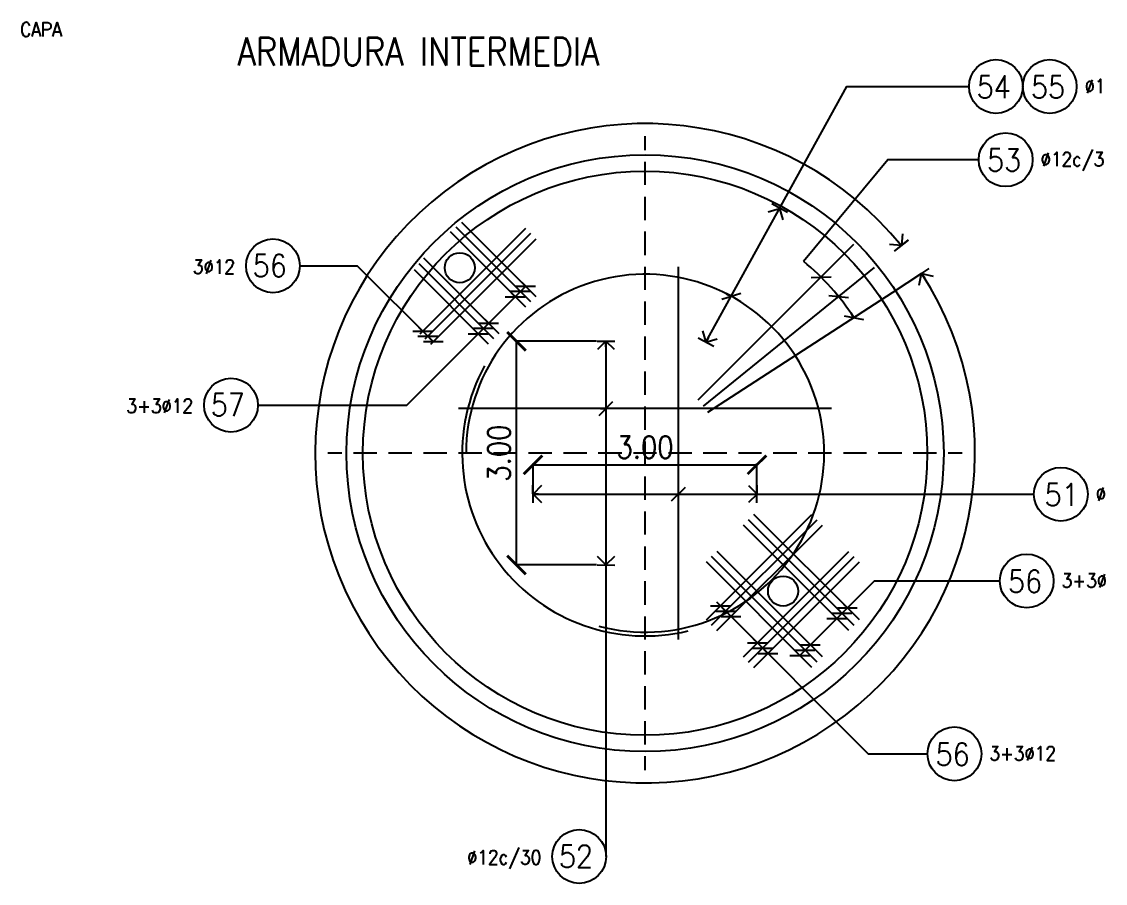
# Model space of a CAD drawing. Extents: x 157 to 1652, y -82 to 500.
# Drawn here: x 1338.1 to 1483.3, y 56.6 to 172.2 of the extents above; entities that cross this region are included whole.
import ezdxf

# ---------------------------------------------------------------- set-up
doc = ezdxf.new("R2010")
doc.units = 0
doc.header["$MEASUREMENT"] = 0
for name, color, linetype in [('Cotas', 1, 'Continuous'), ('PDF2_auxiliar', 1, 'Continuous'), ('PDF2_BARRAS-EN-VISTA-25', 5, 'Continuous'), ('PDF2_CONTORNO-ENCOFRADO-25', 2, 'Continuous'), ('PDF2_LINEAS-POS-ARMADURA', 2, 'Continuous'), ('Texto', 2, 'Continuous')]:
    doc.layers.add(name, color=color, linetype=linetype)
doc.styles.add('ROMANS', font='ROMANS.SHX', dxfattribs={"width": 0.85})
doc.dimstyles.new('1.10', dxfattribs={"dimtxt": 3, "dimasz": 2.5, "dimexe": 0.18, "dimexo": 0.0625, "dimgap": 0.85, "dimtad": 1, "dimlfac": 0.1, "dimzin": 0, "dimdsep": 46, "dimtxsty": 'ROMANS', "dimblk": 'ARCHTICK', "dimcen": 0.09, "dimclrd": 256, "dimclre": 256, "dimclrt": 2, "dimadec": 0, "dimazin": 0, "dimtfac": 1, "dimtofl": 0, "dimtmove": 0, "dimatfit": 3, "dimfxl": 15, "dimfxlon": 1, "dimtolj": 1, "dimtzin": 0, "dimarcsym": 0})

# ---------------------------------------------------------------- blocks, each defined once
blk = doc.blocks.new('_ArchTick')
at = {"color": 0, "linetype": 'ByBlock', "const_width": 0.15}
blk.add_lwpolyline([(-0.5, -0.5), (0.5, 0.5)], dxfattribs=at)
blk = doc.blocks.new('*D8')
at = {"layer": 'Cotas', "lineweight": -2, "transparency": 16777216}
for p, q in [((1406.61, 108.9), (1406.61, 112.94)), ((1406.61, 112.76), (1436.62, 112.76)), ((1436.62, 108.9), (1436.62, 112.94))]:
    blk.add_line(p, q, dxfattribs=at)
at = {"layer": 'Defpoints', "color": 0, "transparency": 16777216}
for p in [(1436.62, 112.76), (1406.61, 108.84), (1436.62, 108.84)]:
    blk.add_point(p, dxfattribs=at)
at = {"layer": 'Cotas', "lineweight": -2, "transparency": 16777216, "xscale": 2.5, "yscale": 2.5, "zscale": 2.5, "rotation": 180}
blk.add_blockref('_ArchTick', (1406.61, 112.76), dxfattribs=at)
at = {"layer": 'Cotas', "lineweight": -2, "transparency": 16777216, "xscale": 2.5, "yscale": 2.5, "zscale": 2.5}
blk.add_blockref('_ArchTick', (1436.62, 112.76), dxfattribs=at)
at = {"layer": 'Cotas', "color": 2, "transparency": 16777216, "insert": (1421.62, 115.11), "char_height": 3, "attachment_point": 5, "style": 'ROMANS'}
blk.add_mtext('\\A1;3.00', dxfattribs=at)
blk = doc.blocks.new('*D9')
at = {"layer": 'Cotas', "lineweight": -2, "transparency": 16777216}
for p, q in [((1415.14, 129.31), (1404.22, 129.31)), ((1404.4, 99.32), (1404.4, 129.31)), ((1415.14, 99.32), (1404.22, 99.32))]:
    blk.add_line(p, q, dxfattribs=at)
at = {"layer": 'Defpoints', "color": 0, "transparency": 16777216}
for p in [(1404.4, 129.31), (1415.2, 129.31), (1415.2, 99.32)]:
    blk.add_point(p, dxfattribs=at)
at = {"layer": 'Cotas', "lineweight": -2, "transparency": 16777216, "xscale": 2.5, "yscale": 2.5, "zscale": 2.5}
for p, rotation in [((1404.4, 129.31), 90), ((1404.4, 99.32), 270)]:
    blk.add_blockref('_ArchTick', p, dxfattribs=dict(at, rotation=rotation))
at = {"layer": 'Cotas', "color": 2, "transparency": 16777216, "insert": (1402.05, 114.32), "char_height": 3, "attachment_point": 5, "rotation": 90, "style": 'ROMANS'}
blk.add_mtext('\\A1;3.00', dxfattribs=at)

msp = doc.modelspace()

# ---------------------------------------------------------------- linework, layer by layer
at = {"layer": 'PDF2_auxiliar', "lineweight": 25}
for points in [[(1421.616, 156.816), (1421.616, 154.942)], [(1421.616, 153.385), (1421.616, 150.273)], [(1421.616, 148.684), (1421.616, 145.571)], [(1421.616, 144.015), (1421.616, 140.87)], [(1421.616, 139.314), (1421.616, 136.201)], [(1421.616, 134.645), (1421.616, 131.5)], [(1421.616, 129.944), (1421.616, 126.831)], [(1421.616, 125.242), (1421.616, 122.13)], [(1421.616, 120.573), (1421.616, 117.429)], [(1421.616, 115.872), (1421.616, 112.759)], [(1380.99, 114.316), (1379.116, 114.316)], [(1385.691, 114.316), (1382.546, 114.316)], [(1390.36, 114.316), (1387.247, 114.316)], [(1395.061, 114.316), (1391.917, 114.316)], [(1399.731, 114.316), (1396.618, 114.316)], [(1404.432, 114.316), (1401.319, 114.316)], [(1409.133, 114.316), (1405.988, 114.316)], [(1413.802, 114.316), (1410.689, 114.316)], [(1418.503, 114.316), (1415.359, 114.316)], [(1423.173, 114.316), (1420.06, 114.316)], [(1427.874, 114.316), (1424.761, 114.316)], [(1432.575, 114.316), (1429.43, 114.316)], [(1437.244, 114.316), (1434.131, 114.316)], [(1441.945, 114.316), (1438.8, 114.316)], [(1446.614, 114.316), (1443.501, 114.316)], [(1451.315, 114.316), (1448.203, 114.316)], [(1456.016, 114.316), (1452.872, 114.316)], [(1460.686, 114.316), (1457.573, 114.316)], [(1464.116, 114.316), (1462.242, 114.316)], [(1421.616, 111.203), (1421.616, 108.058)], [(1421.616, 106.502), (1421.616, 103.389)], [(1421.616, 101.801), (1421.616, 98.688)], [(1421.616, 97.131), (1421.616, 93.987)], [(1421.616, 92.43), (1421.616, 89.317)], [(1421.616, 87.761), (1421.616, 84.616)], [(1421.616, 83.06), (1421.616, 79.947)], [(1421.616, 78.359), (1421.616, 75.246)], [(1421.616, 73.689), (1421.616, 71.815)]]:
    msp.add_lwpolyline(points, dxfattribs=at)
at = {"layer": 'PDF2_BARRAS-EN-VISTA-25', "color": 4, "lineweight": 25}
for points in [[(1339.474, 170.189), (1340.046, 172.063), (1340.618, 170.189)], [(1340.967, 170.189), (1340.967, 172.063), (1341.603, 172.063), (1341.825, 171.967), (1341.888, 171.872), (1341.984, 171.713), (1341.984, 171.427), (1341.888, 171.269), (1341.825, 171.173), (1341.603, 171.078), (1340.967, 171.078)], [(1342.27, 170.189), (1342.841, 172.063), (1343.413, 170.189)], [(1339.697, 170.824), (1340.396, 170.824)], [(1342.46, 170.824), (1343.191, 170.824)], [(1481.523, 164.376), (1480.888, 162.597)], [(1482.317, 164.122), (1482.444, 164.185), (1482.666, 164.471), (1482.666, 162.597)], [(1475.647, 154.561), (1475.011, 152.782)], [(1476.441, 154.307), (1476.568, 154.402), (1476.79, 154.656), (1476.79, 152.782)], [(1477.711, 154.211), (1477.711, 154.307), (1477.807, 154.465), (1477.87, 154.561), (1477.997, 154.656), (1478.283, 154.656), (1478.442, 154.561), (1478.505, 154.465), (1478.569, 154.307), (1478.569, 154.116), (1478.505, 153.925), (1478.378, 153.671), (1477.648, 152.782), (1478.664, 152.782)], [(1479.935, 153.767), (1479.808, 153.925), (1479.649, 154.021), (1479.427, 154.021), (1479.3, 153.925), (1479.141, 153.767), (1479.077, 153.481), (1479.077, 153.322), (1479.141, 153.036), (1479.3, 152.877), (1479.427, 152.782), (1479.649, 152.782), (1479.808, 152.877), (1479.935, 153.036)], [(1481.587, 155.005), (1480.284, 152.147)], [(1482.095, 154.656), (1482.857, 154.656), (1482.444, 153.925), (1482.666, 153.925), (1482.794, 153.862), (1482.857, 153.767), (1482.952, 153.481), (1482.952, 153.322), (1482.857, 153.036), (1482.73, 152.877), (1482.508, 152.782), (1482.285, 152.782), (1482.095, 152.877), (1481.999, 152.972), (1481.936, 153.131)], [(1361.392, 140.235), (1362.186, 140.235), (1361.741, 139.536), (1361.963, 139.536), (1362.122, 139.441), (1362.186, 139.346), (1362.249, 139.092), (1362.249, 138.901), (1362.186, 138.647), (1362.027, 138.456), (1361.836, 138.361), (1361.614, 138.361), (1361.392, 138.456), (1361.328, 138.552), (1361.264, 138.742)], [(1363.456, 140.172), (1362.821, 138.361)], [(1364.25, 139.886), (1364.409, 139.981), (1364.6, 140.235), (1364.6, 138.361)], [(1365.553, 139.79), (1365.553, 139.886), (1365.616, 140.076), (1365.68, 140.172), (1365.838, 140.235), (1366.124, 140.235), (1366.251, 140.172), (1366.315, 140.076), (1366.41, 139.886), (1366.41, 139.695), (1366.315, 139.536), (1366.188, 139.25), (1365.457, 138.361), (1366.474, 138.361)], [(1352.498, 121.59), (1353.26, 121.59), (1352.847, 120.859), (1353.069, 120.859), (1353.196, 120.764), (1353.26, 120.7), (1353.355, 120.414), (1353.355, 120.256), (1353.26, 119.97), (1353.133, 119.779), (1352.911, 119.716), (1352.688, 119.716), (1352.498, 119.779), (1352.402, 119.874), (1352.339, 120.065)], [(1354.499, 121.304), (1354.499, 119.716)], [(1355.769, 121.59), (1356.563, 121.59), (1356.119, 120.859), (1356.341, 120.859), (1356.5, 120.764), (1356.563, 120.7), (1356.627, 120.414), (1356.627, 120.256), (1356.563, 119.97), (1356.405, 119.779), (1356.214, 119.716), (1355.992, 119.716), (1355.769, 119.779), (1355.706, 119.874), (1355.642, 120.065)], [(1357.834, 121.494), (1357.199, 119.716)], [(1358.628, 121.208), (1358.787, 121.304), (1358.977, 121.59), (1358.977, 119.716)], [(1359.93, 121.145), (1359.93, 121.208), (1359.994, 121.399), (1360.057, 121.494), (1360.216, 121.59), (1360.502, 121.59), (1360.629, 121.494), (1360.693, 121.399), (1360.788, 121.208), (1360.788, 121.05), (1360.693, 120.859), (1360.566, 120.605), (1359.835, 119.716), (1360.852, 119.716)], [(1353.832, 120.51), (1355.134, 120.51)], [(1483.016, 109.71), (1482.381, 107.931)], [(1477.807, 98.18), (1478.601, 98.18), (1478.156, 97.481), (1478.378, 97.481), (1478.537, 97.385), (1478.601, 97.29), (1478.664, 97.004), (1478.664, 96.845), (1478.601, 96.56), (1478.442, 96.401), (1478.251, 96.305), (1478.029, 96.305), (1477.807, 96.401), (1477.743, 96.496), (1477.68, 96.655)], [(1479.808, 97.925), (1479.808, 96.305)], [(1481.11, 98.18), (1481.872, 98.18), (1481.459, 97.481), (1481.682, 97.481), (1481.809, 97.385), (1481.872, 97.29), (1481.968, 97.004), (1481.968, 96.845), (1481.872, 96.56), (1481.745, 96.401), (1481.523, 96.305), (1481.301, 96.305), (1481.11, 96.401), (1481.015, 96.496), (1480.951, 96.655)], [(1483.175, 98.084), (1482.539, 96.305)], [(1479.172, 97.1), (1480.443, 97.1)], [(1468.119, 74.992), (1468.913, 74.992), (1468.468, 74.293), (1468.69, 74.293), (1468.817, 74.198), (1468.913, 74.102), (1468.976, 73.848), (1468.976, 73.658), (1468.913, 73.404), (1468.754, 73.213), (1468.532, 73.118), (1468.341, 73.118), (1468.119, 73.213), (1468.055, 73.308), (1467.96, 73.467)], [(1470.12, 74.738), (1470.12, 73.118)], [(1471.39, 74.992), (1472.184, 74.992), (1471.771, 74.293), (1471.962, 74.293), (1472.121, 74.198), (1472.184, 74.102), (1472.248, 73.848), (1472.248, 73.658), (1472.184, 73.404), (1472.057, 73.213), (1471.835, 73.118), (1471.613, 73.118), (1471.39, 73.213), (1471.327, 73.308), (1471.263, 73.467)], [(1473.487, 74.897), (1472.82, 73.118)], [(1474.249, 74.642), (1474.408, 74.738), (1474.63, 74.992), (1474.63, 73.118)], [(1475.551, 74.547), (1475.551, 74.642), (1475.615, 74.833), (1475.678, 74.897), (1475.837, 74.992), (1476.123, 74.992), (1476.25, 74.897), (1476.345, 74.833), (1476.409, 74.642), (1476.409, 74.452), (1476.345, 74.293), (1476.187, 74.007), (1475.488, 73.118), (1476.473, 73.118)], [(1469.484, 73.912), (1470.755, 73.912)], [(1399.572, 60.698), (1399.731, 60.793), (1399.921, 61.047), (1399.921, 59.173)], [(1400.874, 60.603), (1400.874, 60.698), (1400.938, 60.889), (1401.001, 60.984), (1401.16, 61.047), (1401.446, 61.047), (1401.573, 60.984), (1401.637, 60.889), (1401.732, 60.698), (1401.732, 60.539), (1401.637, 60.349), (1401.509, 60.095), (1400.779, 59.173), (1401.795, 59.173)], [(1404.718, 61.429), (1403.447, 58.57)], [(1405.226, 61.047), (1406.02, 61.047), (1405.575, 60.349), (1405.798, 60.349), (1405.925, 60.253), (1406.02, 60.158), (1406.083, 59.904), (1406.083, 59.713), (1406.02, 59.459), (1405.861, 59.269), (1405.639, 59.173), (1405.448, 59.173), (1405.226, 59.269), (1405.162, 59.364), (1405.067, 59.555)], [(1398.778, 60.984), (1398.142, 59.173)], [(1403.066, 60.158), (1402.939, 60.349), (1402.78, 60.444), (1402.589, 60.444), (1402.431, 60.349), (1402.304, 60.158), (1402.208, 59.904), (1402.208, 59.713), (1402.304, 59.459), (1402.431, 59.269), (1402.589, 59.173), (1402.78, 59.173), (1402.939, 59.269), (1403.066, 59.459)]]:
    msp.add_lwpolyline(points, dxfattribs=at)
at = {"layer": 'PDF2_BARRAS-EN-VISTA-25', "lineweight": 25}
for points in [[(1467.801, 164.884), (1466.657, 164.884), (1466.53, 163.613), (1466.657, 163.74), (1466.975, 163.899), (1467.324, 163.899), (1467.674, 163.74), (1467.896, 163.455), (1468.023, 163.042), (1468.023, 162.756), (1467.896, 162.311), (1467.674, 162.025), (1467.324, 161.898), (1466.975, 161.898), (1466.657, 162.025), (1466.53, 162.184), (1466.403, 162.47)], [(1469.834, 161.898), (1469.834, 164.884), (1468.69, 162.883), (1470.406, 162.883)], [(1475.043, 164.884), (1473.9, 164.884), (1473.804, 163.613), (1473.9, 163.74), (1474.249, 163.899), (1474.598, 163.899), (1474.948, 163.74), (1475.17, 163.455), (1475.265, 163.042), (1475.265, 162.756), (1475.17, 162.311), (1474.948, 162.025), (1474.598, 161.898), (1474.249, 161.898), (1473.9, 162.025), (1473.804, 162.184), (1473.677, 162.47)], [(1477.33, 164.884), (1476.187, 164.884), (1476.091, 163.613), (1476.187, 163.74), (1476.536, 163.899), (1476.885, 163.899), (1477.203, 163.74), (1477.457, 163.455), (1477.552, 163.042), (1477.552, 162.756), (1477.457, 162.311), (1477.203, 162.025), (1476.885, 161.898), (1476.536, 161.898), (1476.187, 162.025), (1476.091, 162.184), (1475.964, 162.47)], [(1469.167, 155.101), (1468.023, 155.101), (1467.896, 153.798), (1468.023, 153.957), (1468.373, 154.084), (1468.722, 154.084), (1469.04, 153.957), (1469.294, 153.671), (1469.389, 153.227), (1469.389, 152.941), (1469.294, 152.528), (1469.04, 152.242), (1468.722, 152.083), (1468.373, 152.083), (1468.023, 152.242), (1467.896, 152.369), (1467.801, 152.655)], [(1470.31, 155.101), (1471.581, 155.101), (1470.882, 153.957), (1471.231, 153.957), (1471.454, 153.798), (1471.581, 153.671), (1471.676, 153.227), (1471.676, 152.941), (1471.581, 152.528), (1471.327, 152.242), (1471.009, 152.083), (1470.66, 152.083), (1470.31, 152.242), (1470.183, 152.369), (1470.088, 152.655)], [(1407.036, 135.28), (1397.063, 145.254)], [(1391.472, 130.325), (1405.639, 144.491)], [(1392.171, 129.626), (1406.338, 143.793)], [(1405.639, 133.882), (1395.538, 143.983)], [(1406.338, 134.581), (1396.3, 144.619)], [(1392.901, 128.927), (1407.036, 143.062)], [(1370.762, 140.934), (1369.618, 140.934), (1369.491, 139.663), (1369.618, 139.79), (1369.968, 139.949), (1370.317, 139.949), (1370.635, 139.79), (1370.889, 139.505), (1370.984, 139.092), (1370.984, 138.806), (1370.889, 138.361), (1370.635, 138.075), (1370.317, 137.948), (1369.968, 137.948), (1369.618, 138.075), (1369.491, 138.234), (1369.396, 138.52)], [(1373.176, 140.521), (1373.049, 140.807), (1372.7, 140.934), (1372.477, 140.934), (1372.128, 140.807), (1371.905, 140.362), (1371.778, 139.663), (1371.778, 138.933), (1371.905, 138.361), (1372.128, 138.075), (1372.477, 137.948), (1372.604, 137.948), (1372.922, 138.075), (1373.176, 138.361), (1373.271, 138.806), (1373.271, 138.933), (1373.176, 139.377), (1372.922, 139.663), (1372.604, 139.79), (1372.477, 139.79), (1372.128, 139.663), (1371.905, 139.377), (1371.778, 138.933)], [(1449.568, 142.268), (1428.699, 121.399)], [(1401.382, 129.626), (1391.345, 139.695)], [(1402.081, 130.325), (1391.98, 140.457)], [(1400.652, 128.927), (1390.71, 138.901)], [(1426.127, 89.317), (1426.127, 139.314)], [(1452.332, 139.187), (1429.398, 120.605)], [(1404.305, 136.709), (1406.941, 136.709)], [(1443.883, 137.885), (1446.551, 137.948)], [(1402.875, 135.28), (1405.543, 135.28)], [(1403.606, 136.01), (1406.242, 136.01)], [(1454.746, 135.82), (1430.002, 119.779)], [(1431.908, 134.962), (1434.449, 135.756)], [(1446.233, 135.439), (1448.87, 135.185)], [(1448.298, 132.739), (1450.902, 132.231)], [(1398.651, 131.055), (1401.287, 131.055)], [(1399.35, 131.754), (1401.986, 131.754)], [(1390.487, 130.674), (1393.156, 130.674)], [(1391.186, 129.975), (1393.854, 129.975)], [(1391.917, 129.276), (1394.553, 129.276)], [(1397.92, 130.325), (1400.588, 130.325)], [(1365.14, 122.288), (1363.996, 122.288), (1363.869, 120.986), (1363.996, 121.145), (1364.346, 121.272), (1364.695, 121.272), (1365.013, 121.145), (1365.267, 120.859), (1365.362, 120.414), (1365.362, 120.128), (1365.267, 119.716), (1365.013, 119.43), (1364.695, 119.271), (1364.346, 119.271), (1363.996, 119.43), (1363.869, 119.557), (1363.774, 119.843)], [(1366.506, 119.271), (1367.649, 122.288), (1366.061, 122.288)], [(1415.454, 119.366), (1417.328, 121.24)], [(1446.614, 120.319), (1396.618, 120.319)], [(1425.174, 107.899), (1427.048, 109.773)], [(1476.885, 110.25), (1475.742, 110.25), (1475.615, 108.948), (1475.742, 109.106), (1476.091, 109.233), (1476.441, 109.233), (1476.758, 109.106), (1477.012, 108.82), (1477.108, 108.376), (1477.108, 108.09), (1477.012, 107.677), (1476.758, 107.391), (1476.441, 107.232), (1476.091, 107.232), (1475.742, 107.391), (1475.615, 107.518), (1475.52, 107.804)], [(1478.156, 109.678), (1478.378, 109.805), (1478.728, 110.25), (1478.728, 107.232)], [(1429.843, 91.954), (1443.978, 106.089)], [(1450.362, 91.954), (1436.196, 106.089)], [(1430.542, 91.255), (1444.709, 105.39)], [(1431.241, 90.524), (1445.407, 104.659)], [(1448.933, 90.524), (1434.798, 104.659)], [(1449.632, 91.223), (1435.497, 105.39)], [(1444.677, 86.268), (1430.542, 100.435)], [(1445.407, 86.999), (1431.272, 101.134)], [(1434.798, 86.999), (1448.933, 101.134)], [(1435.497, 86.3), (1449.632, 100.435)], [(1443.978, 85.569), (1429.843, 99.736)], [(1436.196, 85.569), (1450.362, 99.736)], [(1471.962, 98.624), (1470.819, 98.624), (1470.723, 97.322), (1470.819, 97.481), (1471.168, 97.608), (1471.517, 97.608), (1471.867, 97.481), (1472.089, 97.195), (1472.216, 96.75), (1472.216, 96.464), (1472.089, 96.051), (1471.867, 95.765), (1471.517, 95.607), (1471.168, 95.607), (1470.819, 95.765), (1470.723, 95.893), (1470.596, 96.178)], [(1474.376, 98.18), (1474.249, 98.465), (1473.931, 98.624), (1473.677, 98.624), (1473.36, 98.465), (1473.106, 98.052), (1473.01, 97.322), (1473.01, 96.623), (1473.106, 96.051), (1473.36, 95.765), (1473.677, 95.607), (1473.804, 95.607), (1474.154, 95.765), (1474.376, 96.051), (1474.503, 96.464), (1474.503, 96.623), (1474.376, 97.036), (1474.154, 97.322), (1473.804, 97.481), (1473.677, 97.481), (1473.36, 97.322), (1473.106, 97.036), (1473.01, 96.623)], [(1430.383, 93.828), (1433.051, 93.828)], [(1431.114, 93.129), (1433.75, 93.129)], [(1447.408, 93.574), (1450.045, 93.574)], [(1431.812, 92.398), (1434.449, 92.398)], [(1445.979, 92.144), (1448.647, 92.144)], [(1446.71, 92.843), (1449.346, 92.843)], [(1435.338, 88.873), (1438.006, 88.873)], [(1442.453, 88.619), (1445.09, 88.619)], [(1436.037, 88.174), (1438.705, 88.174)], [(1436.768, 87.443), (1439.404, 87.443)], [(1441.024, 87.189), (1443.692, 87.189)], [(1441.754, 87.888), (1444.391, 87.888)], [(1462.274, 75.437), (1461.13, 75.437), (1461.003, 74.134), (1461.13, 74.293), (1461.48, 74.42), (1461.829, 74.42), (1462.147, 74.293), (1462.401, 74.007), (1462.496, 73.562), (1462.496, 73.277), (1462.401, 72.864), (1462.147, 72.578), (1461.829, 72.419), (1461.48, 72.419), (1461.13, 72.578), (1461.003, 72.705), (1460.908, 72.991)], [(1464.688, 74.992), (1464.561, 75.278), (1464.212, 75.437), (1463.989, 75.437), (1463.64, 75.278), (1463.418, 74.865), (1463.29, 74.134), (1463.29, 73.435), (1463.418, 72.864), (1463.64, 72.578), (1463.989, 72.419), (1464.116, 72.419), (1464.434, 72.578), (1464.688, 72.864), (1464.783, 73.277), (1464.783, 73.435), (1464.688, 73.848), (1464.434, 74.134), (1464.116, 74.293), (1463.989, 74.293), (1463.64, 74.134), (1463.418, 73.848), (1463.29, 73.435)], [(1411.801, 61.746), (1410.657, 61.746), (1410.53, 60.476), (1410.657, 60.603), (1411.007, 60.762), (1411.356, 60.762), (1411.674, 60.603), (1411.928, 60.317), (1412.023, 59.904), (1412.023, 59.618), (1411.928, 59.173), (1411.674, 58.887), (1411.356, 58.76), (1411.007, 58.76), (1410.657, 58.887), (1410.53, 59.046), (1410.435, 59.332)], [(1412.817, 61.047), (1412.817, 61.174), (1412.945, 61.46), (1413.072, 61.619), (1413.294, 61.746), (1413.739, 61.746), (1413.961, 61.619), (1414.088, 61.46), (1414.183, 61.174), (1414.183, 60.889), (1414.088, 60.603), (1413.866, 60.19), (1412.722, 58.76), (1414.31, 58.76)]]:
    msp.add_lwpolyline(points, dxfattribs=at)
at = {"layer": 'PDF2_BARRAS-EN-VISTA-25', "color": 4, "lineweight": 25}
for points in [[(1481.11, 164.122), (1480.951, 164.026), (1480.824, 163.836), (1480.761, 163.582), (1480.761, 163.391), (1480.824, 163.137), (1480.951, 162.946), (1481.11, 162.851), (1481.332, 162.851), (1481.459, 162.946), (1481.618, 163.137), (1481.682, 163.391), (1481.682, 163.582), (1481.618, 163.836), (1481.459, 164.026), (1481.332, 164.122)], [(1475.234, 154.307), (1475.075, 154.211), (1474.948, 154.021), (1474.853, 153.767), (1474.853, 153.576), (1474.948, 153.322), (1475.075, 153.131), (1475.234, 153.036), (1475.424, 153.036), (1475.583, 153.131), (1475.71, 153.322), (1475.805, 153.576), (1475.805, 153.767), (1475.71, 154.021), (1475.583, 154.211), (1475.424, 154.307)], [(1363.043, 139.886), (1362.884, 139.79), (1362.757, 139.632), (1362.694, 139.346), (1362.694, 139.187), (1362.757, 138.901), (1362.884, 138.742), (1363.043, 138.647), (1363.266, 138.647), (1363.393, 138.742), (1363.551, 138.901), (1363.615, 139.187), (1363.615, 139.346), (1363.551, 139.632), (1363.393, 139.79), (1363.266, 139.886)], [(1357.421, 121.208), (1357.262, 121.145), (1357.135, 120.954), (1357.072, 120.7), (1357.072, 120.51), (1357.135, 120.256), (1357.262, 120.065), (1357.421, 119.97), (1357.643, 119.97), (1357.77, 120.065), (1357.929, 120.256), (1357.993, 120.51), (1357.993, 120.7), (1357.929, 120.954), (1357.77, 121.145), (1357.643, 121.208)], [(1482.603, 109.456), (1482.444, 109.36), (1482.317, 109.202), (1482.254, 108.916), (1482.254, 108.725), (1482.317, 108.471), (1482.444, 108.28), (1482.603, 108.217), (1482.825, 108.217), (1482.952, 108.28), (1483.111, 108.471), (1483.175, 108.725), (1483.175, 108.916), (1483.111, 109.202), (1482.952, 109.36), (1482.825, 109.456)], [(1482.73, 97.83), (1482.603, 97.735), (1482.444, 97.544), (1482.381, 97.29), (1482.381, 97.1), (1482.444, 96.845), (1482.603, 96.655), (1482.73, 96.56), (1482.952, 96.56), (1483.111, 96.655), (1483.238, 96.845), (1483.302, 97.1), (1483.302, 97.29), (1483.238, 97.544), (1483.111, 97.735), (1482.952, 97.83)], [(1473.042, 74.642), (1472.915, 74.547), (1472.756, 74.388), (1472.693, 74.102), (1472.693, 73.912), (1472.756, 73.658), (1472.915, 73.467), (1473.042, 73.404), (1473.264, 73.404), (1473.391, 73.467), (1473.55, 73.658), (1473.614, 73.912), (1473.614, 74.102), (1473.55, 74.388), (1473.391, 74.547), (1473.264, 74.642)], [(1406.941, 61.047), (1406.719, 60.984), (1406.592, 60.698), (1406.496, 60.253), (1406.496, 59.999), (1406.592, 59.555), (1406.719, 59.269), (1406.941, 59.173), (1407.068, 59.173), (1407.291, 59.269), (1407.449, 59.555), (1407.513, 59.999), (1407.513, 60.253), (1407.449, 60.698), (1407.291, 60.984), (1407.068, 61.047)], [(1398.365, 60.698), (1398.206, 60.603), (1398.079, 60.444), (1398.015, 60.158), (1398.015, 59.999), (1398.079, 59.713), (1398.206, 59.555), (1398.365, 59.459), (1398.587, 59.459), (1398.714, 59.555), (1398.873, 59.713), (1398.937, 59.999), (1398.937, 60.158), (1398.873, 60.444), (1398.714, 60.603), (1398.587, 60.698)]]:
    msp.add_lwpolyline(points, close=True, dxfattribs=at)
at = {"layer": 'PDF2_BARRAS-EN-VISTA-25', "color": 2, "lineweight": 25}
for points in [[(1444.677, 138.425), (1445.217, 137.916)], [(1404.4, 136.519), (1404.908, 136.01)], [(1405.099, 137.217), (1405.639, 136.709)], [(1403.669, 135.82), (1404.209, 135.28)], [(1432.511, 135.693), (1433.178, 135.343)], [(1447.091, 135.883), (1447.567, 135.312)], [(1400.144, 132.294), (1400.684, 131.754)], [(1449.187, 133.12), (1449.6, 132.485)], [(1391.281, 131.214), (1391.821, 130.674)], [(1398.714, 130.865), (1399.254, 130.325)], [(1399.445, 131.564), (1399.953, 131.055)], [(1391.98, 130.515), (1392.52, 129.975)], [(1392.711, 129.785), (1393.219, 129.276)], [(1415.644, 120.319), (1416.375, 120.319)], [(1425.364, 108.82), (1426.127, 108.82)], [(1431.177, 94.368), (1431.717, 93.828)], [(1431.908, 93.637), (1432.416, 93.129)], [(1432.606, 92.938), (1433.115, 92.398)], [(1447.504, 93.383), (1448.012, 92.843)], [(1448.203, 94.082), (1448.743, 93.574)], [(1446.773, 92.684), (1447.313, 92.144)], [(1436.132, 89.413), (1436.672, 88.873)], [(1436.863, 88.682), (1437.371, 88.174)], [(1443.247, 89.127), (1443.787, 88.619)], [(1437.562, 87.983), (1438.07, 87.443)], [(1441.818, 87.729), (1442.358, 87.189)], [(1442.549, 88.428), (1443.057, 87.888)]]:
    msp.add_lwpolyline(points, dxfattribs=at)
at = {"layer": 'PDF2_BARRAS-EN-VISTA-25', "color": 4, "lineweight": 25}
for centre in [(1468.643, 163.47), (1475.853, 163.47), (1469.945, 153.655), (1371.762, 139.425), (1366.14, 120.748), (1477.346, 108.805), (1472.772, 97.179), (1463.084, 73.991), (1412.802, 60.237)]:
    msp.add_circle(centre, 3.605, dxfattribs=at)
at = {"layer": 'PDF2_BARRAS-EN-VISTA-25', "lineweight": 25}
for radius, start, end in [(23.998, 254.99817, 180), (24.506, 151.37512, 283.62854)]:
    msp.add_arc((1421.632, 114.3), radius, start, end, dxfattribs=at)
at = {"layer": 'PDF2_BARRAS-EN-VISTA-25', "color": 4, "lineweight": 25}
msp.add_ellipse((1338.681, 171.125), major_axis=(0.001, 0.961), ratio=0.6152391, start_param=5.25208, end_param=10.4592301, dxfattribs=at)
at = {"layer": 'PDF2_CONTORNO-ENCOFRADO-25', "lineweight": 25}
for centre, radius in [((1421.632, 114.3), 40.007), ((1421.632, 114.3), 37.815), ((1396.793, 139.171), 2.017), ((1440.119, 95.813), 2.017)]:
    msp.add_circle(centre, radius, dxfattribs=at)
at = {"layer": 'PDF2_LINEAS-POS-ARMADURA', "lineweight": 25}
for points in [[(1430.129, 129.816), (1429.779, 129.181), (1448.647, 163.486), (1465.037, 163.486)], [(1442.866, 140.044), (1454.142, 153.671), (1466.34, 153.671)], [(1440.706, 146.556), (1438.61, 147.731)], [(1439.309, 146.493), (1439.658, 147.128)], [(1455.032, 141.379), (1456.906, 142.871)], [(1455.064, 141.379), (1456.906, 142.903)], [(1455.477, 142.713), (1455.985, 142.141)], [(1375.336, 139.441), (1383.055, 139.441), (1393.219, 129.276)], [(1459.098, 137.757), (1458.685, 138.393), (1454.746, 135.82)], [(1457.7, 137.726), (1459.701, 139.06)], [(1369.714, 120.764), (1389.693, 120.764), (1405.639, 136.709)], [(1415.2, 129.308), (1417.582, 129.34)], [(1416.375, 128.578), (1416.375, 129.308), (1416.375, 60.253)], [(1430.828, 128.609), (1428.731, 129.721)], [(1406.623, 107.645), (1406.592, 110.028)], [(1436.609, 107.645), (1436.64, 110.028)], [(1407.354, 108.82), (1406.623, 108.82), (1473.709, 108.82)], [(1435.878, 108.82), (1436.64, 108.82)], [(1415.2, 99.323), (1417.582, 99.291)], [(1416.375, 100.054), (1416.375, 99.323)], [(1442.358, 87.189), (1452.364, 97.195), (1469.135, 97.195)], [(1431.717, 93.828), (1451.506, 74.007), (1459.447, 74.007)]]:
    msp.add_lwpolyline(points, dxfattribs=at)
at = {"layer": 'PDF2_LINEAS-POS-ARMADURA', "color": 4, "lineweight": 25}
for points in [[(1438.133, 146.683), (1439.658, 147.128), (1440.103, 145.603)], [(1456.112, 143.729), (1455.985, 142.141), (1454.397, 142.268)], [(1458.335, 136.836), (1458.685, 138.393), (1460.241, 138.043)], [(1429.335, 130.706), (1429.779, 129.181), (1431.304, 129.626)], [(1417.519, 128.197), (1416.375, 129.308), (1415.263, 128.197)], [(1407.735, 109.964), (1406.623, 108.82), (1407.735, 107.709)], [(1435.497, 109.964), (1436.64, 108.82), (1435.497, 107.709)], [(1417.519, 100.435), (1416.375, 99.323), (1415.263, 100.435)]]:
    msp.add_lwpolyline(points, dxfattribs=at)
at = {"layer": 'PDF2_LINEAS-POS-ARMADURA', "lineweight": 25}
for radius, start, end in [(44.2, 39.00147, 32.99744), (33.368, 32.99743, 50.44374)]:
    msp.add_arc((1421.632, 114.3), radius, start, end, dxfattribs=at)

# ---------------------------------------------------------------- texts
at = {"layer": 'Texto', "insert": (1366.99, 170.047), "char_height": 2.5, "attachment_point": 1, "style": 'ROMANS'}
msp.add_mtext_dynamic_manual_height_columns('{\\H1.5x;\\C6;ARMADURA INTERMEDIA}', width=101.90642, gutter_width=1, heights=[26.542], dxfattribs=at)

# ---------------------------------------------------------------- dimensions: what is measured, and where the dimension line sits
at = {"layer": 'Cotas'}
dim = msp.add_linear_dim(base=(1404.405, 129.308), p1=(1415.2, 99.323), p2=(1415.2, 129.308), angle=90, dimstyle='1.10', dxfattribs=at)
dim.commit()
dim.dimension.update_dxf_attribs({"geometry": '*D9', "text_midpoint": (1402.055, 114.316)})
dim = msp.add_linear_dim(base=(1436.625, 112.757), p1=(1406.608, 108.836), p2=(1436.625, 108.836), dimstyle='1.10', dxfattribs=at)
dim.commit()
dim.dimension.update_dxf_attribs({"geometry": '*D8', "text_midpoint": (1421.616, 115.107)})

doc.saveas('drawing.dxf')
